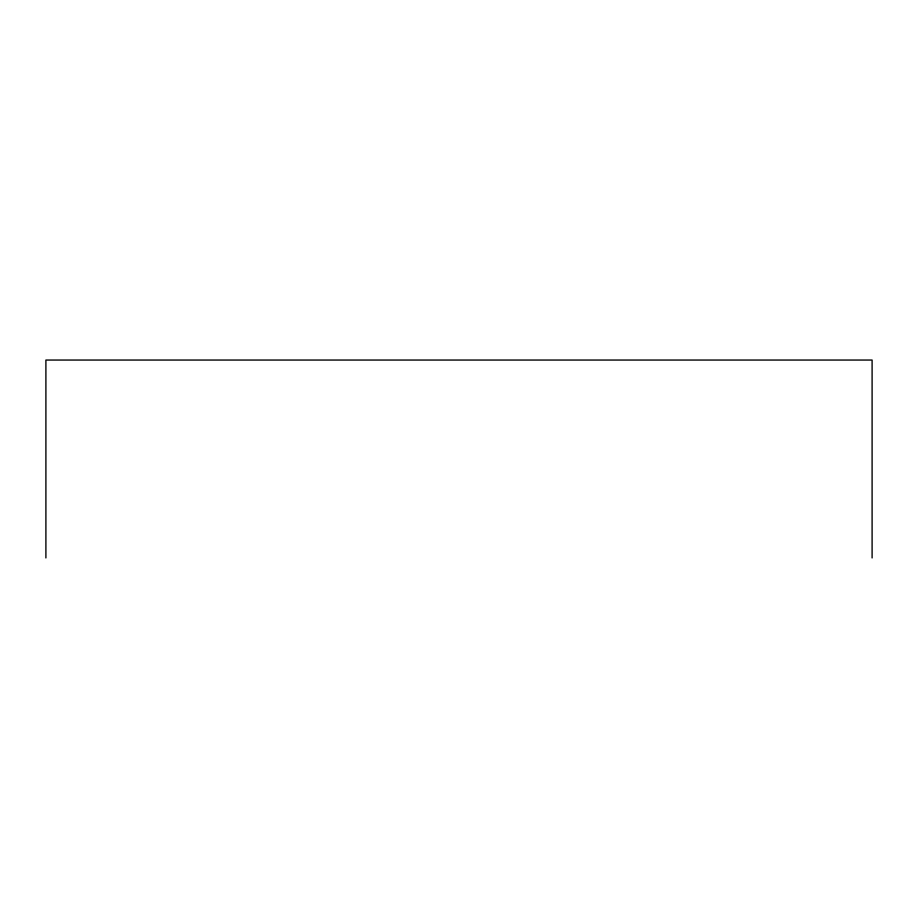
<?xml version="1.0" encoding="UTF-8"?>
<svg xmlns="http://www.w3.org/2000/svg" width="918" height="918" viewBox="0 0 918 918"><rect width="100%" height="100%" fill="white"/><g stroke="black" fill="none" stroke-linecap="round" stroke-linejoin="round"><path stroke-width="1.38" d="M872.1 557.949L872.1 360.051L45.9 360.051L45.9 557.949"/></g></svg>
